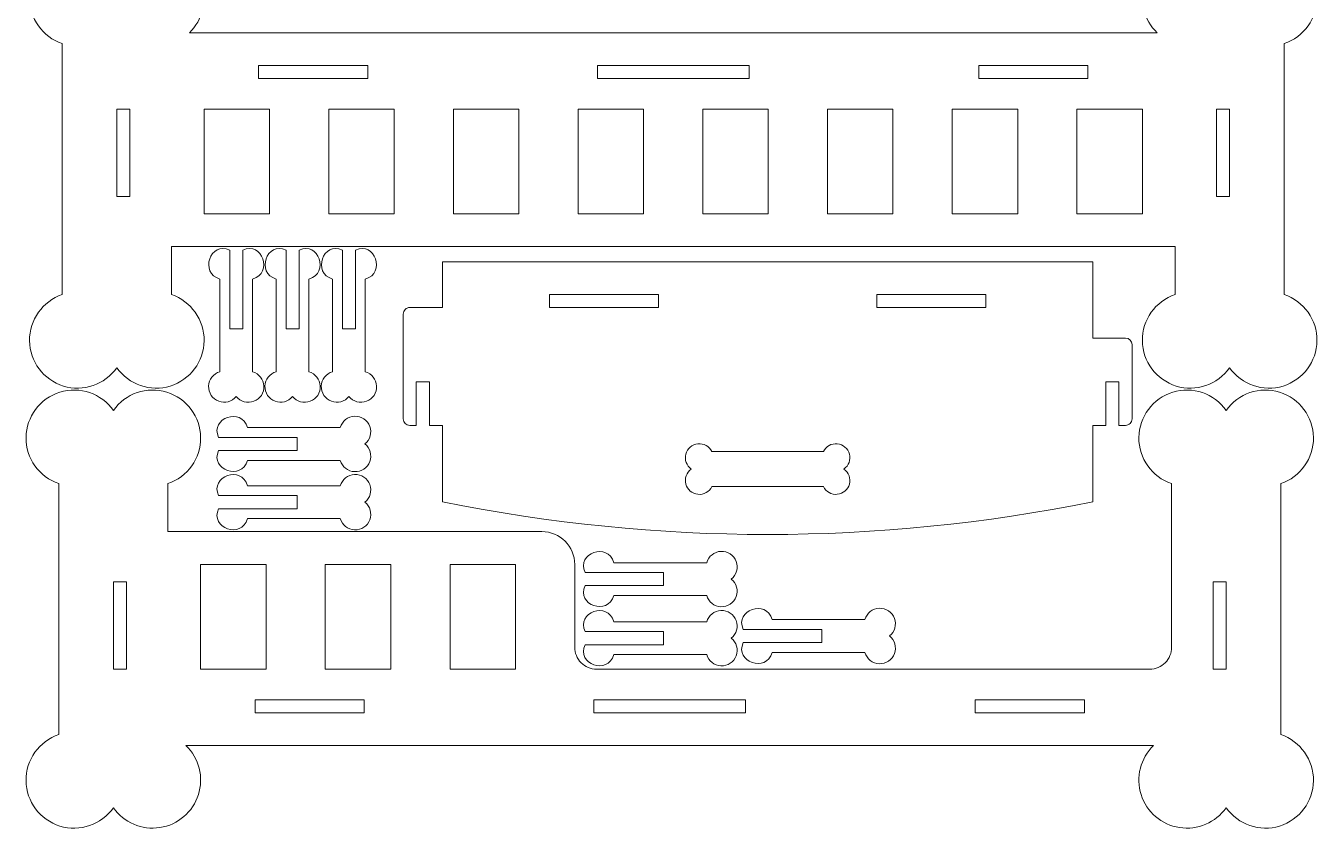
# Model space of a CAD drawing. Header units: millimetres. Extents: x -319 to 324, y -370 to 369.
# Drawn here: x -319 to 273, y -370 to -1 of the extents above; entities that cross this region are included whole.
import ezdxf

# ---------------------------------------------------------------- set-up
doc = ezdxf.new("R2010")
doc.units = ezdxf.units.MM
doc.header["$MEASUREMENT"] = 0
doc.layers.add('Camada 1', color=7, linetype='Continuous')

msp = doc.modelspace()

# ---------------------------------------------------------------- linework, layer by layer
at = {"layer": 'Camada 1', "color": 250, "lineweight": 20}
for points, knots in [([(193.8213, 18.4255), (191.2968, 10.448), (193.5163, 1.7291), (199.5478, -4.0704), (199.5478, -4.0704), (199.5478, -4.0704), (-243.945, -4.0704), (-243.945, -4.0704), (-243.945, -4.0704), (-237.9135, 1.7291), (-235.694, 10.448), (-238.2185, 18.4255), (-238.2185, 18.4255), (-240.7429, 26.4029), (-247.5742, 32.2578), (-255.8441, 33.5316), (-255.8441, 33.5316), (-264.1139, 34.8054), (-272.3905, 31.2777), (-277.1986, 24.4296), (-277.1986, 24.4296), (-282.6858, 32.245), (-292.5882, 35.6281), (-301.7103, 32.8039), (-301.7103, 32.8039), (-310.8325, 29.9797), (-317.0911, 21.5932), (-317.2024, 12.0445), (-317.2024, 12.0445), (-317.3137, 2.4959), (-311.2524, -6.0343), (-302.1986, -9.0704), (-302.1986, -9.0704), (-302.1986, -9.0704), (-302.1986, -124.0704), (-302.1986, -124.0704), (-302.1986, -124.0704), (-311.2524, -127.1065), (-317.3137, -135.6367), (-317.2024, -145.1853), (-317.2024, -145.1853), (-317.0911, -154.734), (-310.8325, -163.1205), (-301.7103, -165.9447), (-301.7103, -165.9447), (-292.5882, -168.7689), (-282.6858, -165.3858), (-277.1986, -157.5704), (-277.1986, -157.5704), (-271.7114, -165.3858), (-261.809, -168.7689), (-252.6869, -165.9447), (-252.6869, -165.9447), (-243.5648, -163.1205), (-237.3062, -154.7341), (-237.1948, -145.1854), (-237.1948, -145.1854), (-237.0834, -135.6368), (-243.1447, -127.1066), (-252.1986, -124.0704), (-252.1986, -124.0704), (-252.1986, -124.0704), (-252.1986, -102.0704), (-252.1986, -102.0704), (-252.1986, -102.0704), (-252.1986, -102.0704), (207.8014, -102.0704), (207.8014, -102.0704), (207.8014, -102.0704), (207.8014, -102.0704), (207.8014, -124.0704), (207.8014, -124.0704), (207.8014, -124.0704), (198.7476, -127.1065), (192.6863, -135.6367), (192.7976, -145.1853), (192.7976, -145.1853), (192.9089, -154.734), (199.1675, -163.1205), (208.2897, -165.9447), (208.2897, -165.9447), (217.4118, -168.7689), (227.3142, -165.3858), (232.8014, -157.5704), (232.8014, -157.5704), (238.2886, -165.3858), (248.191, -168.7689), (257.3131, -165.9447), (257.3131, -165.9447), (266.4352, -163.1205), (272.6938, -154.7341), (272.8052, -145.1854), (272.8052, -145.1854), (272.9166, -135.6368), (266.8553, -127.1066), (257.8014, -124.0704), (257.8014, -124.0704), (257.8014, -124.0704), (257.8014, -9.0704), (257.8014, -9.0704), (257.8014, -9.0704), (266.8552, -6.0343), (272.9165, 2.4958), (272.8052, 12.0445), (272.8052, 12.0445), (272.6939, 21.5931), (266.4353, 29.9796), (257.3132, 32.8039), (257.3132, 32.8039), (248.1911, 35.6281), (238.2887, 32.245), (232.8014, 24.4296), (232.8014, 24.4296), (227.9934, 31.2777), (219.7168, 34.8054), (211.4469, 33.5316), (211.4469, 33.5316), (203.1771, 32.2578), (196.3457, 26.403), (193.8213, 18.4255)], [0, 0, 0, 0, 0.03225806, 0.03225806, 0.03225806, 0.03225806, 0.06451613, 0.06451613, 0.06451613, 0.06451613, 0.09677419, 0.09677419, 0.09677419, 0.09677419, 0.12903226, 0.12903226, 0.12903226, 0.12903226, 0.16129032, 0.16129032, 0.16129032, 0.16129032, 0.19354839, 0.19354839, 0.19354839, 0.19354839, 0.22580645, 0.22580645, 0.22580645, 0.22580645, 0.25806452, 0.25806452, 0.25806452, 0.25806452, 0.29032258, 0.29032258, 0.29032258, 0.29032258, 0.32258065, 0.32258065, 0.32258065, 0.32258065, 0.35483871, 0.35483871, 0.35483871, 0.35483871, 0.38709677, 0.38709677, 0.38709677, 0.38709677, 0.41935484, 0.41935484, 0.41935484, 0.41935484, 0.4516129, 0.4516129, 0.4516129, 0.4516129, 0.48387097, 0.48387097, 0.48387097, 0.48387097, 0.51612903, 0.51612903, 0.51612903, 0.51612903, 0.5483871, 0.5483871, 0.5483871, 0.5483871, 0.58064516, 0.58064516, 0.58064516, 0.58064516, 0.61290323, 0.61290323, 0.61290323, 0.61290323, 0.64516129, 0.64516129, 0.64516129, 0.64516129, 0.67741935, 0.67741935, 0.67741935, 0.67741935, 0.70967742, 0.70967742, 0.70967742, 0.70967742, 0.74193548, 0.74193548, 0.74193548, 0.74193548, 0.77419355, 0.77419355, 0.77419355, 0.77419355, 0.80645161, 0.80645161, 0.80645161, 0.80645161, 0.83870968, 0.83870968, 0.83870968, 0.83870968, 0.87096774, 0.87096774, 0.87096774, 0.87096774, 0.90322581, 0.90322581, 0.90322581, 0.90322581, 0.93548387, 0.93548387, 0.93548387, 0.93548387, 1, 1, 1, 1]), ([(-162.1986, -19.0704), (-162.1986, -19.0704), (-162.1986, -25.0704), (-162.1986, -25.0704), (-162.1986, -25.0704), (-162.1986, -25.0704), (-212.1986, -25.0704), (-212.1986, -25.0704), (-212.1986, -25.0704), (-212.1986, -25.0704), (-212.1986, -19.0704), (-212.1986, -19.0704), (-212.1986, -19.0704), (-212.1986, -19.0704), (-162.1986, -19.0704), (-162.1986, -19.0704)], [0, 0, 0, 0, 0.2, 0.2, 0.2, 0.2, 0.4, 0.4, 0.4, 0.4, 0.6, 0.6, 0.6, 0.6, 1, 1, 1, 1]), ([(-56.9486, -19.0704), (-56.9486, -19.0704), (12.5514, -19.0704), (12.5514, -19.0704), (12.5514, -19.0704), (12.5514, -19.0704), (12.5514, -25.0704), (12.5514, -25.0704), (12.5514, -25.0704), (12.5514, -25.0704), (-56.9486, -25.0704), (-56.9486, -25.0704), (-56.9486, -25.0704), (-56.9486, -25.0704), (-56.9486, -19.0704), (-56.9486, -19.0704)], [0, 0, 0, 0, 0.2, 0.2, 0.2, 0.2, 0.4, 0.4, 0.4, 0.4, 0.6, 0.6, 0.6, 0.6, 1, 1, 1, 1]), ([(117.8014, -19.0704), (117.8014, -19.0704), (167.8014, -19.0704), (167.8014, -19.0704), (167.8014, -19.0704), (167.8014, -19.0704), (167.8014, -25.0704), (167.8014, -25.0704), (167.8014, -25.0704), (167.8014, -25.0704), (117.8014, -25.0704), (117.8014, -25.0704), (117.8014, -25.0704), (117.8014, -25.0704), (117.8014, -19.0704), (117.8014, -19.0704)], [0, 0, 0, 0, 0.2, 0.2, 0.2, 0.2, 0.4, 0.4, 0.4, 0.4, 0.6, 0.6, 0.6, 0.6, 1, 1, 1, 1]), ([(-271.1986, -39.0704), (-271.1986, -39.0704), (-271.1986, -79.0704), (-271.1986, -79.0704), (-271.1986, -79.0704), (-271.1986, -79.0704), (-277.1986, -79.0704), (-277.1986, -79.0704), (-277.1986, -79.0704), (-277.1986, -79.0704), (-277.1986, -39.0704), (-277.1986, -39.0704), (-277.1986, -39.0704), (-277.1986, -39.0704), (-271.1986, -39.0704), (-271.1986, -39.0704)], [0, 0, 0, 0, 0.2, 0.2, 0.2, 0.2, 0.4, 0.4, 0.4, 0.4, 0.6, 0.6, 0.6, 0.6, 1, 1, 1, 1]), ([(-207.1986, -39.0704), (-207.1986, -39.0704), (-207.1986, -87.0704), (-207.1986, -87.0704), (-207.1986, -87.0704), (-207.1986, -87.0704), (-237.1986, -87.0704), (-237.1986, -87.0704), (-237.1986, -87.0704), (-237.1986, -87.0704), (-237.1986, -39.0704), (-237.1986, -39.0704), (-237.1986, -39.0704), (-237.1986, -39.0704), (-207.1986, -39.0704), (-207.1986, -39.0704)], [0, 0, 0, 0, 0.2, 0.2, 0.2, 0.2, 0.4, 0.4, 0.4, 0.4, 0.6, 0.6, 0.6, 0.6, 1, 1, 1, 1]), ([(-150.0557, -39.0704), (-150.0557, -39.0704), (-150.0557, -87.0704), (-150.0557, -87.0704), (-150.0557, -87.0704), (-150.0557, -87.0704), (-180.0557, -87.0704), (-180.0557, -87.0704), (-180.0557, -87.0704), (-180.0557, -87.0704), (-180.0557, -39.0704), (-180.0557, -39.0704), (-180.0557, -39.0704), (-180.0557, -39.0704), (-150.0557, -39.0704), (-150.0557, -39.0704)], [0, 0, 0, 0, 0.2, 0.2, 0.2, 0.2, 0.4, 0.4, 0.4, 0.4, 0.6, 0.6, 0.6, 0.6, 1, 1, 1, 1]), ([(-92.9129, -39.0704), (-92.9129, -39.0704), (-92.9129, -87.0704), (-92.9129, -87.0704), (-92.9129, -87.0704), (-92.9129, -87.0704), (-122.9129, -87.0704), (-122.9129, -87.0704), (-122.9129, -87.0704), (-122.9129, -87.0704), (-122.9129, -39.0704), (-122.9129, -39.0704), (-122.9129, -39.0704), (-122.9129, -39.0704), (-92.9129, -39.0704), (-92.9129, -39.0704)], [0, 0, 0, 0, 0.2, 0.2, 0.2, 0.2, 0.4, 0.4, 0.4, 0.4, 0.6, 0.6, 0.6, 0.6, 1, 1, 1, 1]), ([(-35.77, -39.0704), (-35.77, -39.0704), (-35.77, -87.0704), (-35.77, -87.0704), (-35.77, -87.0704), (-35.77, -87.0704), (-65.77, -87.0704), (-65.77, -87.0704), (-65.77, -87.0704), (-65.77, -87.0704), (-65.77, -39.0704), (-65.77, -39.0704), (-65.77, -39.0704), (-65.77, -39.0704), (-35.77, -39.0704), (-35.77, -39.0704)], [0, 0, 0, 0, 0.2, 0.2, 0.2, 0.2, 0.4, 0.4, 0.4, 0.4, 0.6, 0.6, 0.6, 0.6, 1, 1, 1, 1]), ([(21.3728, -39.0704), (21.3728, -39.0704), (21.3728, -87.0704), (21.3728, -87.0704), (21.3728, -87.0704), (21.3728, -87.0704), (-8.6272, -87.0704), (-8.6272, -87.0704), (-8.6272, -87.0704), (-8.6272, -87.0704), (-8.6272, -39.0704), (-8.6272, -39.0704), (-8.6272, -39.0704), (-8.6272, -39.0704), (21.3728, -39.0704), (21.3728, -39.0704)], [0, 0, 0, 0, 0.2, 0.2, 0.2, 0.2, 0.4, 0.4, 0.4, 0.4, 0.6, 0.6, 0.6, 0.6, 1, 1, 1, 1]), ([(78.5157, -39.0704), (78.5157, -39.0704), (78.5157, -87.0704), (78.5157, -87.0704), (78.5157, -87.0704), (78.5157, -87.0704), (48.5157, -87.0704), (48.5157, -87.0704), (48.5157, -87.0704), (48.5157, -87.0704), (48.5157, -39.0704), (48.5157, -39.0704), (48.5157, -39.0704), (48.5157, -39.0704), (78.5157, -39.0704), (78.5157, -39.0704)], [0, 0, 0, 0, 0.2, 0.2, 0.2, 0.2, 0.4, 0.4, 0.4, 0.4, 0.6, 0.6, 0.6, 0.6, 1, 1, 1, 1]), ([(135.6585, -39.0704), (135.6585, -39.0704), (135.6585, -87.0704), (135.6585, -87.0704), (135.6585, -87.0704), (135.6585, -87.0704), (105.6585, -87.0704), (105.6585, -87.0704), (105.6585, -87.0704), (105.6585, -87.0704), (105.6585, -39.0704), (105.6585, -39.0704), (105.6585, -39.0704), (105.6585, -39.0704), (135.6585, -39.0704), (135.6585, -39.0704)], [0, 0, 0, 0, 0.2, 0.2, 0.2, 0.2, 0.4, 0.4, 0.4, 0.4, 0.6, 0.6, 0.6, 0.6, 1, 1, 1, 1]), ([(162.8014, -39.0704), (162.8014, -39.0704), (192.8014, -39.0704), (192.8014, -39.0704), (192.8014, -39.0704), (192.8014, -39.0704), (192.8014, -87.0704), (192.8014, -87.0704), (192.8014, -87.0704), (192.8014, -87.0704), (162.8014, -87.0704), (162.8014, -87.0704), (162.8014, -87.0704), (162.8014, -87.0704), (162.8014, -39.0704), (162.8014, -39.0704)], [0, 0, 0, 0, 0.2, 0.2, 0.2, 0.2, 0.4, 0.4, 0.4, 0.4, 0.6, 0.6, 0.6, 0.6, 1, 1, 1, 1]), ([(226.8014, -39.0704), (226.8014, -39.0704), (232.8014, -39.0704), (232.8014, -39.0704), (232.8014, -39.0704), (232.8014, -39.0704), (232.8014, -79.0704), (232.8014, -79.0704), (232.8014, -79.0704), (232.8014, -79.0704), (226.8014, -79.0704), (226.8014, -79.0704), (226.8014, -79.0704), (226.8014, -79.0704), (226.8014, -39.0704), (226.8014, -39.0704)], [0, 0, 0, 0, 0.2, 0.2, 0.2, 0.2, 0.4, 0.4, 0.4, 0.4, 0.6, 0.6, 0.6, 0.6, 1, 1, 1, 1]), ([(-214.9648, -159.4368), (-214.9648, -159.4368), (-214.9648, -116.9257), (-214.9648, -116.9257), (-214.9648, -116.9257), (-205.4061, -114.2471), (-210.6127, -99.4169), (-219.4648, -103.6766), (-219.4648, -103.6766), (-219.4648, -103.6766), (-219.4648, -139.6812), (-219.4648, -139.6812), (-219.4648, -139.6812), (-219.4648, -139.6812), (-225.4648, -139.6812), (-225.4648, -139.6812), (-225.4648, -139.6812), (-225.4648, -139.6812), (-225.4648, -103.6766), (-225.4648, -103.6766), (-225.4648, -103.6766), (-234.317, -99.4169), (-239.5234, -114.2472), (-229.9648, -116.9257), (-229.9648, -116.9257), (-229.9648, -116.9257), (-229.9648, -159.4368), (-229.9648, -159.4368), (-229.9648, -159.4368), (-232.9313, -160.2681), (-235.0246, -162.9158), (-235.149, -165.9941), (-235.149, -165.9941), (-235.2733, -169.0724), (-233.4004, -171.8804), (-230.5106, -172.9482), (-230.5106, -172.9482), (-227.6208, -174.0161), (-224.372, -173.1007), (-222.4648, -170.6812), (-222.4648, -170.6812), (-220.5576, -173.1007), (-217.3088, -174.0161), (-214.419, -172.9482), (-214.419, -172.9482), (-211.5292, -171.8804), (-209.6563, -169.0724), (-209.7806, -165.9941), (-209.7806, -165.9941), (-209.905, -162.9158), (-211.9982, -160.2681), (-214.9648, -159.4368)], [0, 0, 0, 0, 0.07142857, 0.07142857, 0.07142857, 0.07142857, 0.14285714, 0.14285714, 0.14285714, 0.14285714, 0.21428571, 0.21428571, 0.21428571, 0.21428571, 0.28571429, 0.28571429, 0.28571429, 0.28571429, 0.35714286, 0.35714286, 0.35714286, 0.35714286, 0.42857143, 0.42857143, 0.42857143, 0.42857143, 0.5, 0.5, 0.5, 0.5, 0.57142857, 0.57142857, 0.57142857, 0.57142857, 0.64285714, 0.64285714, 0.64285714, 0.64285714, 0.71428571, 0.71428571, 0.71428571, 0.71428571, 0.78571429, 0.78571429, 0.78571429, 0.78571429, 0.85714286, 0.85714286, 0.85714286, 0.85714286, 1, 1, 1, 1]), ([(-189.1415, -159.4368), (-189.1415, -159.4368), (-189.1415, -116.9257), (-189.1415, -116.9257), (-189.1415, -116.9257), (-179.5828, -114.2471), (-184.7894, -99.4169), (-193.6415, -103.6766), (-193.6415, -103.6766), (-193.6415, -103.6766), (-193.6415, -139.6812), (-193.6415, -139.6812), (-193.6415, -139.6812), (-193.6415, -139.6812), (-199.6415, -139.6812), (-199.6415, -139.6812), (-199.6415, -139.6812), (-199.6415, -139.6812), (-199.6415, -103.6766), (-199.6415, -103.6766), (-199.6415, -103.6766), (-208.4937, -99.4169), (-213.7001, -114.2472), (-204.1415, -116.9257), (-204.1415, -116.9257), (-204.1415, -116.9257), (-204.1415, -159.4368), (-204.1415, -159.4368), (-204.1415, -159.4368), (-207.108, -160.2681), (-209.2013, -162.9158), (-209.3257, -165.9941), (-209.3257, -165.9941), (-209.45, -169.0724), (-207.5771, -171.8804), (-204.6873, -172.9482), (-204.6873, -172.9482), (-201.7975, -174.0161), (-198.5487, -173.1007), (-196.6415, -170.6812), (-196.6415, -170.6812), (-194.7343, -173.1007), (-191.4855, -174.0161), (-188.5957, -172.9482), (-188.5957, -172.9482), (-185.7059, -171.8804), (-183.833, -169.0724), (-183.9573, -165.9941), (-183.9573, -165.9941), (-184.0817, -162.9158), (-186.1749, -160.2681), (-189.1415, -159.4368)], [0, 0, 0, 0, 0.07142857, 0.07142857, 0.07142857, 0.07142857, 0.14285714, 0.14285714, 0.14285714, 0.14285714, 0.21428571, 0.21428571, 0.21428571, 0.21428571, 0.28571429, 0.28571429, 0.28571429, 0.28571429, 0.35714286, 0.35714286, 0.35714286, 0.35714286, 0.42857143, 0.42857143, 0.42857143, 0.42857143, 0.5, 0.5, 0.5, 0.5, 0.57142857, 0.57142857, 0.57142857, 0.57142857, 0.64285714, 0.64285714, 0.64285714, 0.64285714, 0.71428571, 0.71428571, 0.71428571, 0.71428571, 0.78571429, 0.78571429, 0.78571429, 0.78571429, 0.85714286, 0.85714286, 0.85714286, 0.85714286, 1, 1, 1, 1]), ([(-163.3182, -159.4368), (-163.3182, -159.4368), (-163.3182, -116.9257), (-163.3182, -116.9257), (-163.3182, -116.9257), (-153.7595, -114.2471), (-158.9661, -99.4169), (-167.8182, -103.6766), (-167.8182, -103.6766), (-167.8182, -103.6766), (-167.8182, -139.6812), (-167.8182, -139.6812), (-167.8182, -139.6812), (-167.8182, -139.6812), (-173.8182, -139.6812), (-173.8182, -139.6812), (-173.8182, -139.6812), (-173.8182, -139.6812), (-173.8182, -103.6766), (-173.8182, -103.6766), (-173.8182, -103.6766), (-182.6704, -99.4169), (-187.8768, -114.2472), (-178.3182, -116.9257), (-178.3182, -116.9257), (-178.3182, -116.9257), (-178.3182, -159.4368), (-178.3182, -159.4368), (-178.3182, -159.4368), (-181.2847, -160.2681), (-183.378, -162.9158), (-183.5024, -165.9941), (-183.5024, -165.9941), (-183.6267, -169.0724), (-181.7538, -171.8804), (-178.864, -172.9482), (-178.864, -172.9482), (-175.9742, -174.0161), (-172.7254, -173.1007), (-170.8182, -170.6812), (-170.8182, -170.6812), (-168.911, -173.1007), (-165.6622, -174.0161), (-162.7724, -172.9482), (-162.7724, -172.9482), (-159.8826, -171.8804), (-158.0097, -169.0724), (-158.134, -165.9941), (-158.134, -165.9941), (-158.2584, -162.9158), (-160.3516, -160.2681), (-163.3182, -159.4368)], [0, 0, 0, 0, 0.07142857, 0.07142857, 0.07142857, 0.07142857, 0.14285714, 0.14285714, 0.14285714, 0.14285714, 0.21428571, 0.21428571, 0.21428571, 0.21428571, 0.28571429, 0.28571429, 0.28571429, 0.28571429, 0.35714286, 0.35714286, 0.35714286, 0.35714286, 0.42857143, 0.42857143, 0.42857143, 0.42857143, 0.5, 0.5, 0.5, 0.5, 0.57142857, 0.57142857, 0.57142857, 0.57142857, 0.64285714, 0.64285714, 0.64285714, 0.64285714, 0.71428571, 0.71428571, 0.71428571, 0.71428571, 0.78571429, 0.78571429, 0.78571429, 0.78571429, 0.85714286, 0.85714286, 0.85714286, 0.85714286, 1, 1, 1, 1]), ([(-127.9416, -218.9883), (-28.9416, -238.9883), (71.0584, -238.9883), (170.0584, -218.9883), (170.0584, -218.9883), (170.0584, -218.9883), (170.0584, -183.9883), (170.0584, -183.9883), (170.0584, -183.9883), (170.0584, -183.9883), (176.0584, -183.9883), (176.0584, -183.9883), (176.0584, -183.9883), (176.0584, -183.9883), (176.0584, -163.9883), (176.0584, -163.9883), (176.0584, -163.9883), (176.0584, -163.9883), (182.0584, -163.9883), (182.0584, -163.9883), (182.0584, -163.9883), (182.0584, -163.9883), (182.0584, -183.9883), (182.0584, -183.9883), (182.0584, -183.9883), (182.0584, -183.9883), (185.0584, -183.9883), (185.0584, -183.9883), (185.0584, -183.9883), (185.8539, -183.9883), (186.6171, -183.6722), (187.1797, -183.1096), (187.1797, -183.1096), (187.7423, -182.547), (188.0584, -181.7839), (188.0584, -180.9883), (188.0584, -180.9883), (188.0584, -180.9883), (188.0584, -146.9883), (188.0584, -146.9883), (188.0584, -146.9883), (188.0584, -145.3315), (186.7153, -143.9883), (185.0584, -143.9883), (185.0584, -143.9883), (185.0584, -143.9883), (170.0584, -143.9883), (170.0584, -143.9883), (170.0584, -143.9883), (170.0584, -143.9883), (170.0584, -108.9883), (170.0584, -108.9883), (170.0584, -108.9883), (170.0584, -108.9883), (-127.9416, -108.9883), (-127.9416, -108.9883), (-127.9416, -108.9883), (-127.9416, -108.9883), (-127.9416, -129.9883), (-127.9416, -129.9883), (-127.9416, -129.9883), (-127.9416, -129.9883), (-142.9416, -129.9883), (-142.9416, -129.9883), (-142.9416, -129.9883), (-143.7372, -129.9883), (-144.5003, -130.3044), (-145.0629, -130.867), (-145.0629, -130.867), (-145.6255, -131.4296), (-145.9416, -132.1927), (-145.9416, -132.9883), (-145.9416, -132.9883), (-145.9416, -132.9883), (-145.9416, -180.9883), (-145.9416, -180.9883), (-145.9416, -180.9883), (-145.9416, -181.7838), (-145.6255, -182.547), (-145.0629, -183.1096), (-145.0629, -183.1096), (-144.5003, -183.6722), (-143.7372, -183.9883), (-142.9416, -183.9883), (-142.9416, -183.9883), (-142.9416, -183.9883), (-139.9416, -183.9883), (-139.9416, -183.9883), (-139.9416, -183.9883), (-139.9416, -183.9883), (-139.9416, -163.9883), (-139.9416, -163.9883), (-139.9416, -163.9883), (-139.9416, -163.9883), (-133.9416, -163.9883), (-133.9416, -163.9883), (-133.9416, -163.9883), (-133.9416, -163.9883), (-133.9416, -183.9883), (-133.9416, -183.9883), (-133.9416, -183.9883), (-133.9416, -183.9883), (-127.9416, -183.9883), (-127.9416, -183.9883), (-127.9416, -183.9883), (-127.9416, -183.9883), (-127.9416, -218.9883), (-127.9416, -218.9883)], [0, 0, 0, 0, 0.03571429, 0.03571429, 0.03571429, 0.03571429, 0.07142857, 0.07142857, 0.07142857, 0.07142857, 0.10714286, 0.10714286, 0.10714286, 0.10714286, 0.14285714, 0.14285714, 0.14285714, 0.14285714, 0.17857143, 0.17857143, 0.17857143, 0.17857143, 0.21428571, 0.21428571, 0.21428571, 0.21428571, 0.25, 0.25, 0.25, 0.25, 0.28571429, 0.28571429, 0.28571429, 0.28571429, 0.32142857, 0.32142857, 0.32142857, 0.32142857, 0.35714286, 0.35714286, 0.35714286, 0.35714286, 0.39285714, 0.39285714, 0.39285714, 0.39285714, 0.42857143, 0.42857143, 0.42857143, 0.42857143, 0.46428571, 0.46428571, 0.46428571, 0.46428571, 0.5, 0.5, 0.5, 0.5, 0.53571429, 0.53571429, 0.53571429, 0.53571429, 0.57142857, 0.57142857, 0.57142857, 0.57142857, 0.60714286, 0.60714286, 0.60714286, 0.60714286, 0.64285714, 0.64285714, 0.64285714, 0.64285714, 0.67857143, 0.67857143, 0.67857143, 0.67857143, 0.71428571, 0.71428571, 0.71428571, 0.71428571, 0.75, 0.75, 0.75, 0.75, 0.78571429, 0.78571429, 0.78571429, 0.78571429, 0.82142857, 0.82142857, 0.82142857, 0.82142857, 0.85714286, 0.85714286, 0.85714286, 0.85714286, 0.89285714, 0.89285714, 0.89285714, 0.89285714, 0.92857143, 0.92857143, 0.92857143, 0.92857143, 1, 1, 1, 1]), ([(-28.9416, -129.9883), (-28.9416, -129.9883), (-78.9416, -129.9883), (-78.9416, -129.9883), (-78.9416, -129.9883), (-78.9416, -129.9883), (-78.9416, -123.9883), (-78.9416, -123.9883), (-78.9416, -123.9883), (-78.9416, -123.9883), (-28.9416, -123.9883), (-28.9416, -123.9883), (-28.9416, -123.9883), (-28.9416, -123.9883), (-28.9416, -129.9883), (-28.9416, -129.9883)], [0, 0, 0, 0, 0.2, 0.2, 0.2, 0.2, 0.4, 0.4, 0.4, 0.4, 0.6, 0.6, 0.6, 0.6, 1, 1, 1, 1]), ([(121.0584, -129.9883), (121.0584, -129.9883), (71.0584, -129.9883), (71.0584, -129.9883), (71.0584, -129.9883), (71.0584, -129.9883), (71.0584, -123.9883), (71.0584, -123.9883), (71.0584, -123.9883), (71.0584, -123.9883), (121.0584, -123.9883), (121.0584, -123.9883), (121.0584, -123.9883), (121.0584, -123.9883), (121.0584, -129.9883), (121.0584, -129.9883)], [0, 0, 0, 0, 0.2, 0.2, 0.2, 0.2, 0.4, 0.4, 0.4, 0.4, 0.6, 0.6, 0.6, 0.6, 1, 1, 1, 1]), ([(-303.304, -367.5459), (-294.1819, -370.3701), (-284.2795, -366.987), (-278.7922, -359.1716), (-278.7922, -359.1716), (-273.9842, -366.0197), (-265.7076, -369.5474), (-257.4377, -368.2736), (-257.4377, -368.2736), (-249.1679, -366.9998), (-242.3365, -361.145), (-239.8121, -353.1675), (-239.8121, -353.1675), (-237.2876, -345.19), (-239.5071, -336.4711), (-245.5386, -330.6716), (-245.5386, -330.6716), (-245.5386, -330.6716), (197.9542, -330.6716), (197.9542, -330.6716), (197.9542, -330.6716), (191.9227, -336.4711), (189.7032, -345.19), (192.2277, -353.1675), (192.2277, -353.1675), (194.7521, -361.1449), (201.5834, -366.9998), (209.8533, -368.2736), (209.8533, -368.2736), (218.1231, -369.5474), (226.3997, -366.0197), (231.2078, -359.1716), (231.2078, -359.1716), (236.695, -366.987), (246.5974, -370.3701), (255.7195, -367.5459), (255.7195, -367.5459), (264.8417, -364.7217), (271.1003, -356.3352), (271.2116, -346.7865), (271.2116, -346.7865), (271.3229, -337.2379), (265.2616, -328.7077), (256.2078, -325.6716), (256.2078, -325.6716), (256.2078, -325.6716), (256.2078, -210.6716), (256.2078, -210.6716), (256.2078, -210.6716), (265.2616, -207.6355), (271.3229, -199.1053), (271.2116, -189.5567), (271.2116, -189.5567), (271.1003, -180.008), (264.8417, -171.6215), (255.7195, -168.7973), (255.7195, -168.7973), (246.5974, -165.9731), (236.695, -169.3562), (231.2078, -177.1716), (231.2078, -177.1716), (225.7206, -169.3562), (215.8182, -165.9731), (206.6961, -168.7973), (206.6961, -168.7973), (197.574, -171.6215), (191.3154, -180.0079), (191.204, -189.5566), (191.204, -189.5566), (191.0926, -199.1052), (197.1539, -207.6354), (206.2078, -210.6716), (206.2078, -210.6716), (206.2078, -210.6716), (206.2078, -285.6716), (206.2078, -285.6716), (206.2078, -285.6716), (206.2078, -288.3238), (205.1542, -290.8673), (203.2789, -292.7427), (203.2789, -292.7427), (201.4035, -294.618), (198.86, -295.6716), (196.2078, -295.6716), (196.2078, -295.6716), (196.2078, -295.6716), (-57.3636, -295.6716), (-57.3636, -295.6716), (-57.3636, -295.6716), (-60.0158, -295.6716), (-62.5593, -294.618), (-64.4347, -292.7427), (-64.4347, -292.7427), (-66.3101, -290.8673), (-67.3636, -288.3238), (-67.3636, -285.6716), (-67.3636, -285.6716), (-67.3636, -285.6716), (-67.3636, -247.6716), (-67.3636, -247.6716), (-67.3636, -247.6716), (-67.3636, -243.6934), (-68.944, -239.878), (-71.757, -237.065), (-71.757, -237.065), (-74.5701, -234.252), (-78.3854, -232.6716), (-82.3636, -232.6716), (-82.3636, -232.6716), (-82.3636, -232.6716), (-253.7922, -232.6716), (-253.7922, -232.6716), (-253.7922, -232.6716), (-253.7922, -232.6716), (-253.7922, -210.6716), (-253.7922, -210.6716), (-253.7922, -210.6716), (-244.7384, -207.6355), (-238.6771, -199.1053), (-238.7884, -189.5567), (-238.7884, -189.5567), (-238.8997, -180.008), (-245.1583, -171.6215), (-254.2805, -168.7973), (-254.2805, -168.7973), (-263.4026, -165.9731), (-273.305, -169.3562), (-278.7922, -177.1716), (-278.7922, -177.1716), (-284.2794, -169.3562), (-294.1818, -165.9731), (-303.3039, -168.7973), (-303.3039, -168.7973), (-312.426, -171.6215), (-318.6846, -180.0079), (-318.796, -189.5566), (-318.796, -189.5566), (-318.9074, -199.1052), (-312.8461, -207.6354), (-303.7922, -210.6716), (-303.7922, -210.6716), (-303.7922, -210.6716), (-303.7922, -325.6716), (-303.7922, -325.6716), (-303.7922, -325.6716), (-312.846, -328.7077), (-318.9073, -337.2378), (-318.796, -346.7865), (-318.796, -346.7865), (-318.6847, -356.3351), (-312.4261, -364.7216), (-303.304, -367.5459)], [0, 0, 0, 0, 0.02564103, 0.02564103, 0.02564103, 0.02564103, 0.05128205, 0.05128205, 0.05128205, 0.05128205, 0.07692308, 0.07692308, 0.07692308, 0.07692308, 0.1025641, 0.1025641, 0.1025641, 0.1025641, 0.12820513, 0.12820513, 0.12820513, 0.12820513, 0.15384615, 0.15384615, 0.15384615, 0.15384615, 0.17948718, 0.17948718, 0.17948718, 0.17948718, 0.20512821, 0.20512821, 0.20512821, 0.20512821, 0.23076923, 0.23076923, 0.23076923, 0.23076923, 0.25641026, 0.25641026, 0.25641026, 0.25641026, 0.28205128, 0.28205128, 0.28205128, 0.28205128, 0.30769231, 0.30769231, 0.30769231, 0.30769231, 0.33333333, 0.33333333, 0.33333333, 0.33333333, 0.35897436, 0.35897436, 0.35897436, 0.35897436, 0.38461538, 0.38461538, 0.38461538, 0.38461538, 0.41025641, 0.41025641, 0.41025641, 0.41025641, 0.43589744, 0.43589744, 0.43589744, 0.43589744, 0.46153846, 0.46153846, 0.46153846, 0.46153846, 0.48717949, 0.48717949, 0.48717949, 0.48717949, 0.51282051, 0.51282051, 0.51282051, 0.51282051, 0.53846154, 0.53846154, 0.53846154, 0.53846154, 0.56410256, 0.56410256, 0.56410256, 0.56410256, 0.58974359, 0.58974359, 0.58974359, 0.58974359, 0.61538462, 0.61538462, 0.61538462, 0.61538462, 0.64102564, 0.64102564, 0.64102564, 0.64102564, 0.66666667, 0.66666667, 0.66666667, 0.66666667, 0.69230769, 0.69230769, 0.69230769, 0.69230769, 0.71794872, 0.71794872, 0.71794872, 0.71794872, 0.74358974, 0.74358974, 0.74358974, 0.74358974, 0.76923077, 0.76923077, 0.76923077, 0.76923077, 0.79487179, 0.79487179, 0.79487179, 0.79487179, 0.82051282, 0.82051282, 0.82051282, 0.82051282, 0.84615385, 0.84615385, 0.84615385, 0.84615385, 0.87179487, 0.87179487, 0.87179487, 0.87179487, 0.8974359, 0.8974359, 0.8974359, 0.8974359, 0.92307692, 0.92307692, 0.92307692, 0.92307692, 0.94871795, 0.94871795, 0.94871795, 0.94871795, 1, 1, 1, 1]), ([(-174.7736, -185.0035), (-174.7736, -185.0035), (-217.2847, -185.0035), (-217.2847, -185.0035), (-217.2847, -185.0035), (-219.9633, -175.4448), (-234.7935, -180.6514), (-230.5338, -189.5035), (-230.5338, -189.5035), (-230.5338, -189.5035), (-194.5292, -189.5035), (-194.5292, -189.5035), (-194.5292, -189.5035), (-194.5292, -189.5035), (-194.5292, -195.5035), (-194.5292, -195.5035), (-194.5292, -195.5035), (-194.5292, -195.5035), (-230.5338, -195.5035), (-230.5338, -195.5035), (-230.5338, -195.5035), (-234.7935, -204.3557), (-219.9632, -209.5621), (-217.2847, -200.0035), (-217.2847, -200.0035), (-217.2847, -200.0035), (-174.7736, -200.0035), (-174.7736, -200.0035), (-174.7736, -200.0035), (-173.9423, -202.97), (-171.2946, -205.0633), (-168.2163, -205.1877), (-168.2163, -205.1877), (-165.138, -205.312), (-162.33, -203.4391), (-161.2622, -200.5493), (-161.2622, -200.5493), (-160.1943, -197.6595), (-161.1097, -194.4107), (-163.5292, -192.5035), (-163.5292, -192.5035), (-161.1097, -190.5963), (-160.1943, -187.3475), (-161.2622, -184.4577), (-161.2622, -184.4577), (-162.33, -181.5679), (-165.138, -179.695), (-168.2163, -179.8193), (-168.2163, -179.8193), (-171.2946, -179.9437), (-173.9423, -182.0369), (-174.7736, -185.0035)], [0, 0, 0, 0, 0.07142857, 0.07142857, 0.07142857, 0.07142857, 0.14285714, 0.14285714, 0.14285714, 0.14285714, 0.21428571, 0.21428571, 0.21428571, 0.21428571, 0.28571429, 0.28571429, 0.28571429, 0.28571429, 0.35714286, 0.35714286, 0.35714286, 0.35714286, 0.42857143, 0.42857143, 0.42857143, 0.42857143, 0.5, 0.5, 0.5, 0.5, 0.57142857, 0.57142857, 0.57142857, 0.57142857, 0.64285714, 0.64285714, 0.64285714, 0.64285714, 0.71428571, 0.71428571, 0.71428571, 0.71428571, 0.78571429, 0.78571429, 0.78571429, 0.78571429, 0.85714286, 0.85714286, 0.85714286, 0.85714286, 1, 1, 1, 1]), ([(-10.8566, -192.4068), (-8.1961, -192.1534), (-5.6588, -193.582), (-4.4958, -195.9883), (-4.4958, -195.9883), (-4.4958, -195.9883), (46.6126, -195.9883), (46.6126, -195.9883), (46.6126, -195.9883), (47.7756, -193.582), (50.3129, -192.1534), (52.9735, -192.4068), (52.9735, -192.4068), (55.634, -192.6602), (57.856, -194.5421), (58.5439, -197.1246), (58.5439, -197.1246), (59.2318, -199.7071), (58.2404, -202.445), (56.0584, -203.9883), (56.0584, -203.9883), (58.2404, -205.5316), (59.2318, -208.2695), (58.5439, -210.852), (58.5439, -210.852), (57.856, -213.4345), (55.634, -215.3164), (52.9734, -215.5698), (52.9734, -215.5698), (50.3129, -215.8232), (47.7756, -214.3946), (46.6126, -211.9883), (46.6126, -211.9883), (46.6126, -211.9883), (-4.4958, -211.9883), (-4.4958, -211.9883), (-4.4958, -211.9883), (-5.6588, -214.3946), (-8.1961, -215.8232), (-10.8566, -215.5698), (-10.8566, -215.5698), (-13.5172, -215.3164), (-15.7392, -213.4345), (-16.4271, -210.852), (-16.4271, -210.852), (-17.115, -208.2695), (-16.1236, -205.5316), (-13.9416, -203.9883), (-13.9416, -203.9883), (-16.1236, -202.445), (-17.115, -199.7071), (-16.4271, -197.1246), (-16.4271, -197.1246), (-15.7392, -194.5421), (-13.5172, -192.6602), (-10.8566, -192.4068)], [0, 0, 0, 0, 0.06666667, 0.06666667, 0.06666667, 0.06666667, 0.13333333, 0.13333333, 0.13333333, 0.13333333, 0.2, 0.2, 0.2, 0.2, 0.26666667, 0.26666667, 0.26666667, 0.26666667, 0.33333333, 0.33333333, 0.33333333, 0.33333333, 0.4, 0.4, 0.4, 0.4, 0.46666667, 0.46666667, 0.46666667, 0.46666667, 0.53333333, 0.53333333, 0.53333333, 0.53333333, 0.6, 0.6, 0.6, 0.6, 0.66666667, 0.66666667, 0.66666667, 0.66666667, 0.73333333, 0.73333333, 0.73333333, 0.73333333, 0.8, 0.8, 0.8, 0.8, 0.86666667, 0.86666667, 0.86666667, 0.86666667, 1, 1, 1, 1]), ([(-174.7736, -211.6735), (-174.7736, -211.6735), (-217.2847, -211.6735), (-217.2847, -211.6735), (-217.2847, -211.6735), (-219.9633, -202.1148), (-234.7935, -207.3214), (-230.5338, -216.1735), (-230.5338, -216.1735), (-230.5338, -216.1735), (-194.5292, -216.1735), (-194.5292, -216.1735), (-194.5292, -216.1735), (-194.5292, -216.1735), (-194.5292, -222.1735), (-194.5292, -222.1735), (-194.5292, -222.1735), (-194.5292, -222.1735), (-230.5338, -222.1735), (-230.5338, -222.1735), (-230.5338, -222.1735), (-234.7935, -231.0257), (-219.9632, -236.2321), (-217.2847, -226.6735), (-217.2847, -226.6735), (-217.2847, -226.6735), (-174.7736, -226.6735), (-174.7736, -226.6735), (-174.7736, -226.6735), (-173.9423, -229.64), (-171.2946, -231.7333), (-168.2163, -231.8577), (-168.2163, -231.8577), (-165.138, -231.982), (-162.33, -230.1091), (-161.2622, -227.2193), (-161.2622, -227.2193), (-160.1943, -224.3295), (-161.1097, -221.0807), (-163.5292, -219.1735), (-163.5292, -219.1735), (-161.1097, -217.2663), (-160.1943, -214.0175), (-161.2622, -211.1277), (-161.2622, -211.1277), (-162.33, -208.2379), (-165.138, -206.365), (-168.2163, -206.4893), (-168.2163, -206.4893), (-171.2946, -206.6137), (-173.9423, -208.7069), (-174.7736, -211.6735)], [0, 0, 0, 0, 0.07142857, 0.07142857, 0.07142857, 0.07142857, 0.14285714, 0.14285714, 0.14285714, 0.14285714, 0.21428571, 0.21428571, 0.21428571, 0.21428571, 0.28571429, 0.28571429, 0.28571429, 0.28571429, 0.35714286, 0.35714286, 0.35714286, 0.35714286, 0.42857143, 0.42857143, 0.42857143, 0.42857143, 0.5, 0.5, 0.5, 0.5, 0.57142857, 0.57142857, 0.57142857, 0.57142857, 0.64285714, 0.64285714, 0.64285714, 0.64285714, 0.71428571, 0.71428571, 0.71428571, 0.71428571, 0.78571429, 0.78571429, 0.78571429, 0.78571429, 0.85714286, 0.85714286, 0.85714286, 0.85714286, 1, 1, 1, 1]), ([(-6.8691, -246.8936), (-6.8691, -246.8936), (-49.3802, -246.8936), (-49.3802, -246.8936), (-49.3802, -246.8936), (-52.0588, -237.3349), (-66.889, -242.5415), (-62.6293, -251.3936), (-62.6293, -251.3936), (-62.6293, -251.3936), (-26.6247, -251.3936), (-26.6247, -251.3936), (-26.6247, -251.3936), (-26.6247, -251.3936), (-26.6247, -257.3936), (-26.6247, -257.3936), (-26.6247, -257.3936), (-26.6247, -257.3936), (-62.6293, -257.3936), (-62.6293, -257.3936), (-62.6293, -257.3936), (-66.889, -266.2458), (-52.0587, -271.4522), (-49.3802, -261.8936), (-49.3802, -261.8936), (-49.3802, -261.8936), (-6.8691, -261.8936), (-6.8691, -261.8936), (-6.8691, -261.8936), (-6.0378, -264.8601), (-3.3901, -266.9534), (-0.3118, -267.0778), (-0.3118, -267.0778), (2.7665, -267.2021), (5.5745, -265.3292), (6.6423, -262.4394), (6.6423, -262.4394), (7.7102, -259.5496), (6.7948, -256.3008), (4.3753, -254.3936), (4.3753, -254.3936), (6.7948, -252.4864), (7.7102, -249.2376), (6.6423, -246.3478), (6.6423, -246.3478), (5.5745, -243.458), (2.7665, -241.5851), (-0.3118, -241.7094), (-0.3118, -241.7094), (-3.3901, -241.8338), (-6.0378, -243.927), (-6.8691, -246.8936)], [0, 0, 0, 0, 0.07142857, 0.07142857, 0.07142857, 0.07142857, 0.14285714, 0.14285714, 0.14285714, 0.14285714, 0.21428571, 0.21428571, 0.21428571, 0.21428571, 0.28571429, 0.28571429, 0.28571429, 0.28571429, 0.35714286, 0.35714286, 0.35714286, 0.35714286, 0.42857143, 0.42857143, 0.42857143, 0.42857143, 0.5, 0.5, 0.5, 0.5, 0.57142857, 0.57142857, 0.57142857, 0.57142857, 0.64285714, 0.64285714, 0.64285714, 0.64285714, 0.71428571, 0.71428571, 0.71428571, 0.71428571, 0.78571429, 0.78571429, 0.78571429, 0.78571429, 0.85714286, 0.85714286, 0.85714286, 0.85714286, 1, 1, 1, 1]), ([(-208.7922, -295.6716), (-208.7922, -295.6716), (-238.7922, -295.6716), (-238.7922, -295.6716), (-238.7922, -295.6716), (-238.7922, -295.6716), (-238.7922, -247.6716), (-238.7922, -247.6716), (-238.7922, -247.6716), (-238.7922, -247.6716), (-208.7922, -247.6716), (-208.7922, -247.6716), (-208.7922, -247.6716), (-208.7922, -247.6716), (-208.7922, -295.6716), (-208.7922, -295.6716)], [0, 0, 0, 0, 0.2, 0.2, 0.2, 0.2, 0.4, 0.4, 0.4, 0.4, 0.6, 0.6, 0.6, 0.6, 1, 1, 1, 1]), ([(-181.6493, -295.6716), (-181.6493, -295.6716), (-181.6493, -247.6716), (-181.6493, -247.6716), (-181.6493, -247.6716), (-181.6493, -247.6716), (-151.6493, -247.6716), (-151.6493, -247.6716), (-151.6493, -247.6716), (-151.6493, -247.6716), (-151.6493, -295.6716), (-151.6493, -295.6716), (-151.6493, -295.6716), (-151.6493, -295.6716), (-181.6493, -295.6716), (-181.6493, -295.6716)], [0, 0, 0, 0, 0.2, 0.2, 0.2, 0.2, 0.4, 0.4, 0.4, 0.4, 0.6, 0.6, 0.6, 0.6, 1, 1, 1, 1]), ([(-124.5065, -295.6716), (-124.5065, -295.6716), (-124.5065, -247.6716), (-124.5065, -247.6716), (-124.5065, -247.6716), (-124.5065, -247.6716), (-94.5065, -247.6716), (-94.5065, -247.6716), (-94.5065, -247.6716), (-94.5065, -247.6716), (-94.5065, -295.6716), (-94.5065, -295.6716), (-94.5065, -295.6716), (-94.5065, -295.6716), (-124.5065, -295.6716), (-124.5065, -295.6716)], [0, 0, 0, 0, 0.2, 0.2, 0.2, 0.2, 0.4, 0.4, 0.4, 0.4, 0.6, 0.6, 0.6, 0.6, 1, 1, 1, 1]), ([(-278.7922, -295.6716), (-278.7922, -295.6716), (-278.7922, -255.6716), (-278.7922, -255.6716), (-278.7922, -255.6716), (-278.7922, -255.6716), (-272.7922, -255.6716), (-272.7922, -255.6716), (-272.7922, -255.6716), (-272.7922, -255.6716), (-272.7922, -295.6716), (-272.7922, -295.6716), (-272.7922, -295.6716), (-272.7922, -295.6716), (-278.7922, -295.6716), (-278.7922, -295.6716)], [0, 0, 0, 0, 0.2, 0.2, 0.2, 0.2, 0.4, 0.4, 0.4, 0.4, 0.6, 0.6, 0.6, 0.6, 1, 1, 1, 1]), ([(225.2078, -295.6716), (225.2078, -295.6716), (225.2078, -255.6716), (225.2078, -255.6716), (225.2078, -255.6716), (225.2078, -255.6716), (231.2078, -255.6716), (231.2078, -255.6716), (231.2078, -255.6716), (231.2078, -255.6716), (231.2078, -295.6716), (231.2078, -295.6716), (231.2078, -295.6716), (231.2078, -295.6716), (225.2078, -295.6716), (225.2078, -295.6716)], [0, 0, 0, 0, 0.2, 0.2, 0.2, 0.2, 0.4, 0.4, 0.4, 0.4, 0.6, 0.6, 0.6, 0.6, 1, 1, 1, 1]), ([(-6.8691, -273.9869), (-6.8691, -273.9869), (-49.3802, -273.9869), (-49.3802, -273.9869), (-49.3802, -273.9869), (-52.0588, -264.4282), (-66.889, -269.6348), (-62.6293, -278.4869), (-62.6293, -278.4869), (-62.6293, -278.4869), (-26.6247, -278.4869), (-26.6247, -278.4869), (-26.6247, -278.4869), (-26.6247, -278.4869), (-26.6247, -284.4869), (-26.6247, -284.4869), (-26.6247, -284.4869), (-26.6247, -284.4869), (-62.6293, -284.4869), (-62.6293, -284.4869), (-62.6293, -284.4869), (-66.889, -293.3391), (-52.0587, -298.5455), (-49.3802, -288.9869), (-49.3802, -288.9869), (-49.3802, -288.9869), (-6.8691, -288.9869), (-6.8691, -288.9869), (-6.8691, -288.9869), (-6.0378, -291.9534), (-3.3901, -294.0467), (-0.3118, -294.1711), (-0.3118, -294.1711), (2.7665, -294.2954), (5.5745, -292.4225), (6.6423, -289.5327), (6.6423, -289.5327), (7.7102, -286.6429), (6.7948, -283.3941), (4.3753, -281.4869), (4.3753, -281.4869), (6.7948, -279.5797), (7.7102, -276.3309), (6.6423, -273.4411), (6.6423, -273.4411), (5.5745, -270.5513), (2.7665, -268.6784), (-0.3118, -268.8027), (-0.3118, -268.8027), (-3.3901, -268.9271), (-6.0378, -271.0203), (-6.8691, -273.9869)], [0, 0, 0, 0, 0.07142857, 0.07142857, 0.07142857, 0.07142857, 0.14285714, 0.14285714, 0.14285714, 0.14285714, 0.21428571, 0.21428571, 0.21428571, 0.21428571, 0.28571429, 0.28571429, 0.28571429, 0.28571429, 0.35714286, 0.35714286, 0.35714286, 0.35714286, 0.42857143, 0.42857143, 0.42857143, 0.42857143, 0.5, 0.5, 0.5, 0.5, 0.57142857, 0.57142857, 0.57142857, 0.57142857, 0.64285714, 0.64285714, 0.64285714, 0.64285714, 0.71428571, 0.71428571, 0.71428571, 0.71428571, 0.78571429, 0.78571429, 0.78571429, 0.78571429, 0.85714286, 0.85714286, 0.85714286, 0.85714286, 1, 1, 1, 1]), ([(65.6798, -272.9836), (65.6798, -272.9836), (23.1687, -272.9836), (23.1687, -272.9836), (23.1687, -272.9836), (20.4901, -263.4249), (5.6599, -268.6315), (9.9196, -277.4836), (9.9196, -277.4836), (9.9196, -277.4836), (45.9242, -277.4836), (45.9242, -277.4836), (45.9242, -277.4836), (45.9242, -277.4836), (45.9242, -283.4836), (45.9242, -283.4836), (45.9242, -283.4836), (45.9242, -283.4836), (9.9196, -283.4836), (9.9196, -283.4836), (9.9196, -283.4836), (5.6599, -292.3358), (20.4902, -297.5422), (23.1687, -287.9836), (23.1687, -287.9836), (23.1687, -287.9836), (65.6798, -287.9836), (65.6798, -287.9836), (65.6798, -287.9836), (66.5111, -290.9501), (69.1588, -293.0434), (72.2371, -293.1678), (72.2371, -293.1678), (75.3154, -293.2921), (78.1234, -291.4192), (79.1912, -288.5294), (79.1912, -288.5294), (80.2591, -285.6396), (79.3437, -282.3908), (76.9242, -280.4836), (76.9242, -280.4836), (79.3437, -278.5764), (80.2591, -275.3276), (79.1912, -272.4378), (79.1912, -272.4378), (78.1234, -269.548), (75.3154, -267.6751), (72.2371, -267.7994), (72.2371, -267.7994), (69.1588, -267.9238), (66.5111, -270.017), (65.6798, -272.9836)], [0, 0, 0, 0, 0.07142857, 0.07142857, 0.07142857, 0.07142857, 0.14285714, 0.14285714, 0.14285714, 0.14285714, 0.21428571, 0.21428571, 0.21428571, 0.21428571, 0.28571429, 0.28571429, 0.28571429, 0.28571429, 0.35714286, 0.35714286, 0.35714286, 0.35714286, 0.42857143, 0.42857143, 0.42857143, 0.42857143, 0.5, 0.5, 0.5, 0.5, 0.57142857, 0.57142857, 0.57142857, 0.57142857, 0.64285714, 0.64285714, 0.64285714, 0.64285714, 0.71428571, 0.71428571, 0.71428571, 0.71428571, 0.78571429, 0.78571429, 0.78571429, 0.78571429, 0.85714286, 0.85714286, 0.85714286, 0.85714286, 1, 1, 1, 1]), ([(-163.7922, -315.6716), (-163.7922, -315.6716), (-213.7922, -315.6716), (-213.7922, -315.6716), (-213.7922, -315.6716), (-213.7922, -315.6716), (-213.7922, -309.6716), (-213.7922, -309.6716), (-213.7922, -309.6716), (-213.7922, -309.6716), (-163.7922, -309.6716), (-163.7922, -309.6716), (-163.7922, -309.6716), (-163.7922, -309.6716), (-163.7922, -315.6716), (-163.7922, -315.6716)], [0, 0, 0, 0, 0.2, 0.2, 0.2, 0.2, 0.4, 0.4, 0.4, 0.4, 0.6, 0.6, 0.6, 0.6, 1, 1, 1, 1]), ([(10.9578, -315.6716), (10.9578, -315.6716), (-58.5422, -315.6716), (-58.5422, -315.6716), (-58.5422, -315.6716), (-58.5422, -315.6716), (-58.5422, -309.6716), (-58.5422, -309.6716), (-58.5422, -309.6716), (-58.5422, -309.6716), (10.9578, -309.6716), (10.9578, -309.6716), (10.9578, -309.6716), (10.9578, -309.6716), (10.9578, -315.6716), (10.9578, -315.6716)], [0, 0, 0, 0, 0.2, 0.2, 0.2, 0.2, 0.4, 0.4, 0.4, 0.4, 0.6, 0.6, 0.6, 0.6, 1, 1, 1, 1]), ([(166.2078, -315.6716), (166.2078, -315.6716), (116.2078, -315.6716), (116.2078, -315.6716), (116.2078, -315.6716), (116.2078, -315.6716), (116.2078, -309.6716), (116.2078, -309.6716), (116.2078, -309.6716), (116.2078, -309.6716), (166.2078, -309.6716), (166.2078, -309.6716), (166.2078, -309.6716), (166.2078, -309.6716), (166.2078, -315.6716), (166.2078, -315.6716)], [0, 0, 0, 0, 0.2, 0.2, 0.2, 0.2, 0.4, 0.4, 0.4, 0.4, 0.6, 0.6, 0.6, 0.6, 1, 1, 1, 1])]:
    msp.add_open_spline(points, degree=3, knots=knots, dxfattribs=at)

doc.saveas('drawing.dxf')
